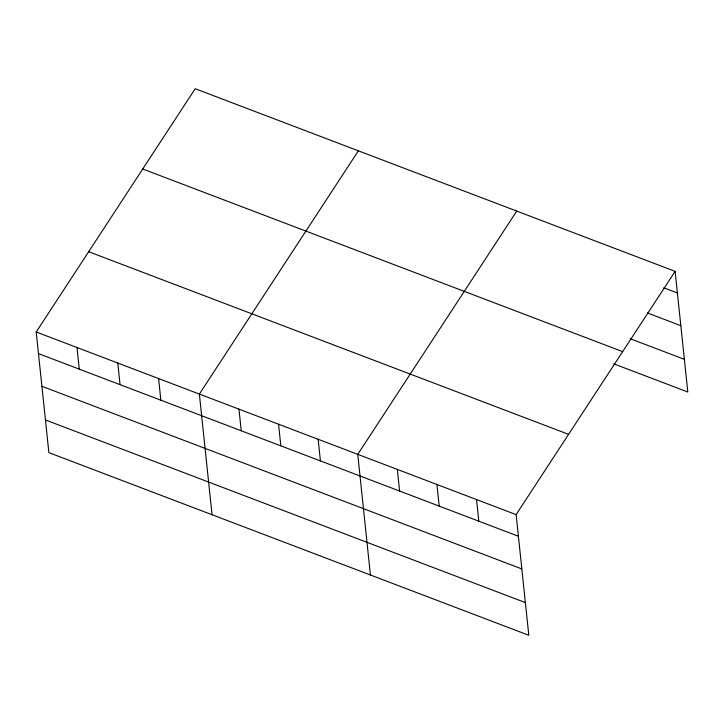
<?xml version="1.0" encoding="UTF-8"?>
<svg xmlns="http://www.w3.org/2000/svg" width="724" height="724" viewBox="0 0 724 724"><rect width="100%" height="100%" fill="white"/><g stroke="black" fill="none" stroke-linecap="round" stroke-linejoin="round"><path stroke-width="1.09" d="M675.121 271.364L516.121 514.619L528.801 635.274L48.879 452.636L36.2 331.99L195.199 88.726L675.121 271.364L687.8 392.01L613.825 363.864M358.371 150.818L199.372 394.082L212.051 514.737M516.746 211.091L357.747 454.355L370.426 575.001M663.845 287.835L677.393 292.994M647.482 312.985L680.822 325.673M630.188 338.714L684.361 359.339M142.728 169L622.649 351.638M88.672 251.708L568.593 434.346M36.2 331.99L516.121 514.619M38.472 353.62L518.393 536.249M41.911 386.29L521.823 568.928M45.449 419.965L525.362 602.594M476.528 499.551L478.799 521.18M436.934 484.483L439.206 506.121M397.34 469.424L399.612 491.053M318.153 439.287L320.424 460.917M278.559 424.219L280.831 445.848M238.965 409.151L241.237 430.78M158.583 378.562L160.855 400.191M117.786 363.032L120.057 384.661M76.997 347.511L79.269 369.14"/></g></svg>
